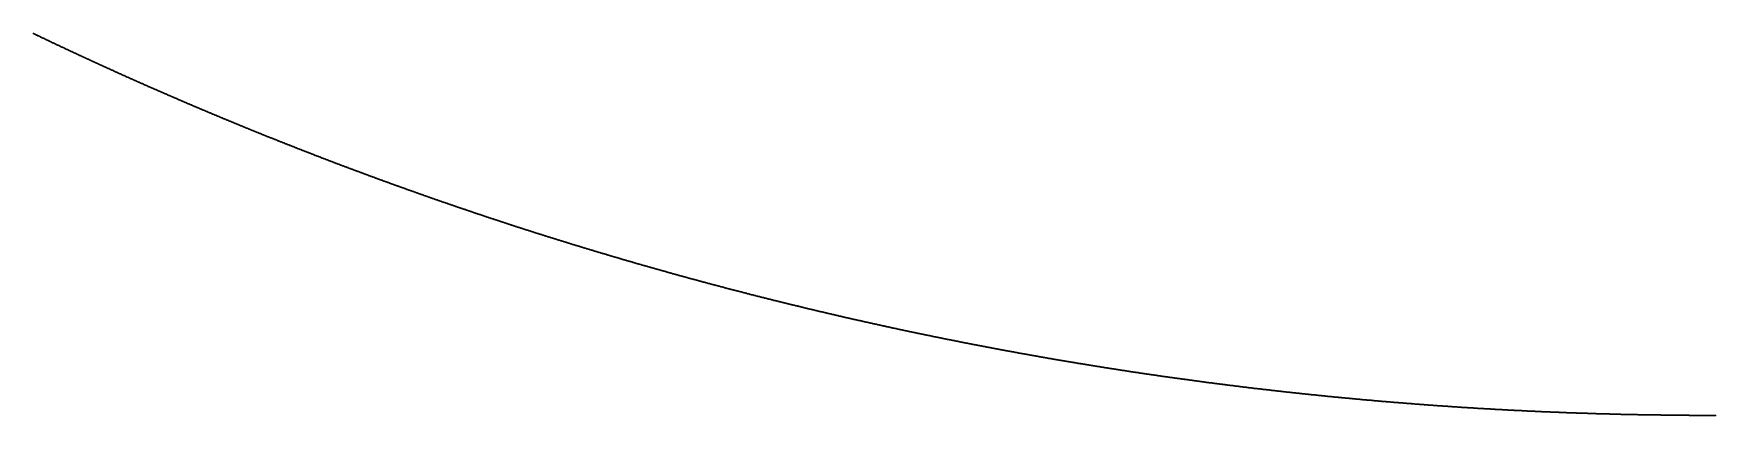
# Model space of a CAD drawing. Header units: metres. Extents: x -42.2 to 42, y -42.2 to 42.1.
# Drawn here: x -18.3 to -0.08, y -42.16 to -38.02 of the extents above; entities that cross this region are included whole.
import ezdxf

# ---------------------------------------------------------------- set-up
doc = ezdxf.new("R2010")
doc.units = ezdxf.units.M

msp = doc.modelspace()

# ---------------------------------------------------------------- linework, layer by layer
for p in [(-18.305, -38.016), (-18.298, -38.02), (-18.292, -38.023), (-18.285, -38.026), (-18.278, -38.029), (-18.272, -38.032), (-18.265, -38.035), (-18.258, -38.039), (-18.252, -38.042), (-18.245, -38.045), (-18.238, -38.048), (-18.232, -38.051), (-18.225, -38.055), (-18.218, -38.058), (-18.212, -38.061), (-18.205, -38.064), (-18.199, -38.067), (-18.192, -38.07), (-18.185, -38.074), (-18.179, -38.077), (-18.172, -38.08), (-18.165, -38.083), (-18.159, -38.086), (-18.152, -38.089), (-18.145, -38.093), (-18.139, -38.096), (-18.132, -38.099), (-18.125, -38.102), (-18.119, -38.105), (-18.112, -38.108), (-18.106, -38.111), (-18.099, -38.115), (-18.092, -38.118), (-18.086, -38.121), (-18.079, -38.124), (-18.072, -38.127), (-18.066, -38.13), (-18.059, -38.133), (-18.052, -38.137), (-18.046, -38.14), (-18.039, -38.143), (-18.032, -38.146), (-18.026, -38.149), (-18.019, -38.152), (-18.012, -38.155), (-18.006, -38.159), (-17.999, -38.162), (-17.992, -38.165), (-17.986, -38.168), (-17.979, -38.171), (-17.972, -38.174), (-17.966, -38.177), (-17.959, -38.18), (-17.952, -38.184), (-17.946, -38.187), (-17.939, -38.19), (-17.932, -38.193), (-17.926, -38.196), (-17.919, -38.199), (-17.912, -38.202), (-17.906, -38.205), (-17.899, -38.209), (-17.892, -38.212), (-17.886, -38.215), (-17.879, -38.218), (-17.872, -38.221), (-17.866, -38.224), (-17.859, -38.227), (-17.852, -38.23), (-17.846, -38.233), (-17.839, -38.236), (-17.832, -38.24), (-17.826, -38.243), (-17.819, -38.246), (-17.812, -38.249), (-17.806, -38.252), (-17.799, -38.255), (-17.792, -38.258), (-17.786, -38.261), (-17.779, -38.264), (-17.772, -38.267), (-17.766, -38.271), (-17.759, -38.274), (-17.752, -38.277), (-17.746, -38.28), (-17.739, -38.283), (-17.732, -38.286), (-17.726, -38.289), (-17.719, -38.292), (-17.712, -38.295), (-17.706, -38.298), (-17.699, -38.301), (-17.692, -38.304), (-17.685, -38.308), (-17.679, -38.311), (-17.672, -38.314), (-17.665, -38.317), (-17.659, -38.32), (-17.652, -38.323), (-17.645, -38.326), (-17.639, -38.329), (-17.632, -38.332), (-17.625, -38.335), (-17.619, -38.338), (-17.612, -38.341), (-17.605, -38.344), (-17.599, -38.347), (-17.592, -38.35), (-17.585, -38.354), (-17.578, -38.357), (-17.572, -38.36), (-17.565, -38.363), (-17.558, -38.366), (-17.552, -38.369), (-17.545, -38.372), (-17.538, -38.375), (-17.532, -38.378), (-17.525, -38.381), (-17.518, -38.384), (-17.511, -38.387), (-17.505, -38.39), (-17.498, -38.393), (-17.491, -38.396), (-17.485, -38.399), (-17.478, -38.402), (-17.471, -38.405), (-17.465, -38.408), (-17.458, -38.411), (-17.451, -38.414), (-17.444, -38.418), (-17.438, -38.421), (-17.431, -38.424), (-17.424, -38.427), (-17.418, -38.43), (-17.411, -38.433), (-17.404, -38.436), (-17.398, -38.439), (-17.391, -38.442), (-17.384, -38.445), (-17.377, -38.448), (-17.371, -38.451), (-17.364, -38.454), (-17.357, -38.457), (-17.351, -38.46), (-17.344, -38.463), (-17.337, -38.466), (-17.33, -38.469), (-17.324, -38.472), (-17.317, -38.475), (-17.31, -38.478), (-17.304, -38.481), (-17.297, -38.484), (-17.29, -38.487), (-17.283, -38.49), (-17.277, -38.493), (-17.27, -38.496), (-17.263, -38.499), (-17.257, -38.502), (-17.25, -38.505), (-17.243, -38.508), (-17.236, -38.511), (-17.23, -38.514), (-17.223, -38.517), (-17.216, -38.52), (-17.21, -38.523), (-17.203, -38.526), (-17.196, -38.529), (-17.189, -38.532), (-17.183, -38.535), (-17.176, -38.538), (-17.169, -38.541), (-17.162, -38.544), (-17.156, -38.547), (-17.149, -38.55), (-17.142, -38.553), (-17.136, -38.556), (-17.129, -38.559), (-17.122, -38.562), (-17.115, -38.565), (-17.109, -38.568), (-17.102, -38.571), (-17.095, -38.574), (-17.088, -38.577), (-17.082, -38.58), (-17.075, -38.583), (-17.068, -38.586), (-17.062, -38.589), (-17.055, -38.592), (-17.048, -38.594), (-17.041, -38.597), (-17.035, -38.6), (-17.028, -38.603), (-17.021, -38.606), (-17.014, -38.609), (-17.008, -38.612), (-17.001, -38.615), (-16.994, -38.618), (-16.987, -38.621), (-16.981, -38.624), (-16.974, -38.627), (-16.967, -38.63), (-16.96, -38.633), (-16.954, -38.636), (-16.947, -38.639), (-16.94, -38.642), (-16.933, -38.645), (-16.927, -38.648), (-16.92, -38.651), (-16.913, -38.654), (-16.907, -38.656), (-16.9, -38.659), (-16.893, -38.662), (-16.886, -38.665), (-16.88, -38.668), (-16.873, -38.671), (-16.866, -38.674), (-16.859, -38.677), (-16.853, -38.68), (-16.846, -38.683), (-16.839, -38.686), (-16.832, -38.689), (-16.826, -38.692), (-16.819, -38.695), (-16.812, -38.698), (-16.805, -38.7), (-16.799, -38.703), (-16.792, -38.706), (-16.785, -38.709), (-16.778, -38.712), (-16.771, -38.715), (-16.765, -38.718), (-16.758, -38.721), (-16.751, -38.724), (-16.744, -38.727), (-16.738, -38.73), (-16.731, -38.733), (-16.724, -38.735), (-16.717, -38.738), (-16.711, -38.741), (-16.704, -38.744), (-16.697, -38.747), (-16.69, -38.75), (-16.684, -38.753), (-16.677, -38.756), (-16.67, -38.759), (-16.663, -38.762), (-16.657, -38.764), (-16.65, -38.767), (-16.643, -38.77), (-16.636, -38.773), (-16.63, -38.776), (-16.623, -38.779), (-16.616, -38.782), (-16.609, -38.785), (-16.602, -38.788), (-16.596, -38.79), (-16.589, -38.793), (-16.582, -38.796), (-16.575, -38.799), (-16.569, -38.802), (-16.562, -38.805), (-16.555, -38.808), (-16.548, -38.811), (-16.542, -38.813), (-16.535, -38.816), (-16.528, -38.819), (-16.521, -38.822), (-16.514, -38.825), (-16.508, -38.828), (-16.501, -38.831), (-16.494, -38.834), (-16.487, -38.836), (-16.481, -38.839), (-16.474, -38.842), (-16.467, -38.845), (-16.46, -38.848), (-16.453, -38.851), (-16.447, -38.854), (-16.44, -38.856), (-16.433, -38.859), (-16.426, -38.862), (-16.42, -38.865), (-16.413, -38.868), (-16.406, -38.871), (-16.399, -38.874), (-16.392, -38.876), (-16.386, -38.879), (-16.379, -38.882), (-16.372, -38.885), (-16.365, -38.888), (-16.358, -38.891), (-16.352, -38.894), (-16.345, -38.896), (-16.338, -38.899), (-16.331, -38.902), (-16.325, -38.905), (-16.318, -38.908), (-16.311, -38.911), (-16.304, -38.913), (-16.297, -38.916), (-16.291, -38.919), (-16.284, -38.922), (-16.277, -38.925), (-16.27, -38.928), (-16.263, -38.93), (-16.257, -38.933), (-16.25, -38.936), (-16.243, -38.939), (-16.236, -38.942), (-16.229, -38.945), (-16.223, -38.947), (-16.216, -38.95), (-16.209, -38.953), (-16.202, -38.956), (-16.195, -38.959), (-16.189, -38.961), (-16.182, -38.964), (-16.175, -38.967), (-16.168, -38.97), (-16.161, -38.973), (-16.155, -38.975), (-16.148, -38.978), (-16.141, -38.981), (-16.134, -38.984), (-16.127, -38.987), (-16.121, -38.99), (-16.114, -38.992), (-16.107, -38.995), (-16.1, -38.998), (-16.093, -39.001), (-16.087, -39.003), (-16.08, -39.006), (-16.073, -39.009), (-16.066, -39.012), (-16.059, -39.015), (-16.053, -39.017), (-16.046, -39.02), (-16.039, -39.023), (-16.032, -39.026), (-16.025, -39.029), (-16.019, -39.031), (-16.012, -39.034), (-16.005, -39.037), (-15.998, -39.04), (-15.991, -39.043), (-15.984, -39.045), (-15.978, -39.048), (-15.971, -39.051), (-15.964, -39.054), (-15.957, -39.056), (-15.95, -39.059), (-15.944, -39.062), (-15.937, -39.065), (-15.93, -39.067), (-15.923, -39.07), (-15.916, -39.073), (-15.909, -39.076), (-15.903, -39.079), (-15.896, -39.081), (-15.889, -39.084), (-15.882, -39.087), (-15.875, -39.09), (-15.869, -39.092), (-15.862, -39.095), (-15.855, -39.098), (-15.848, -39.101), (-15.841, -39.103), (-15.834, -39.106), (-15.828, -39.109), (-15.821, -39.112), (-15.814, -39.114), (-15.807, -39.117), (-15.8, -39.12), (-15.794, -39.123), (-15.787, -39.125), (-15.78, -39.128), (-15.773, -39.131), (-15.766, -39.134), (-15.759, -39.136), (-15.753, -39.139), (-15.746, -39.142), (-15.739, -39.145), (-15.732, -39.147), (-15.725, -39.15), (-15.718, -39.153), (-15.712, -39.155), (-15.705, -39.158), (-15.698, -39.161), (-15.691, -39.164), (-15.684, -39.166), (-15.677, -39.169), (-15.671, -39.172), (-15.664, -39.175), (-15.657, -39.177), (-15.65, -39.18), (-15.643, -39.183), (-15.636, -39.185), (-15.63, -39.188), (-15.623, -39.191), (-15.616, -39.194), (-15.609, -39.196), (-15.602, -39.199), (-15.595, -39.202), (-15.588, -39.204), (-15.582, -39.207), (-15.575, -39.21), (-15.568, -39.213), (-15.561, -39.215), (-15.554, -39.218), (-15.547, -39.221), (-15.541, -39.223), (-15.534, -39.226), (-15.527, -39.229), (-15.52, -39.231), (-15.513, -39.234), (-15.506, -39.237), (-15.5, -39.24), (-15.493, -39.242), (-15.486, -39.245), (-15.479, -39.248), (-15.472, -39.25), (-15.465, -39.253), (-15.458, -39.256), (-15.452, -39.258), (-15.445, -39.261), (-15.438, -39.264), (-15.431, -39.266), (-15.424, -39.269), (-15.417, -39.272), (-15.41, -39.274), (-15.404, -39.277), (-15.397, -39.28), (-15.39, -39.282), (-15.383, -39.285), (-15.376, -39.288), (-15.369, -39.29), (-15.362, -39.293), (-15.356, -39.296), (-15.349, -39.298), (-15.342, -39.301), (-15.335, -39.304), (-15.328, -39.306), (-15.321, -39.309), (-15.314, -39.312), (-15.308, -39.314), (-15.301, -39.317), (-15.294, -39.32), (-15.287, -39.322), (-15.28, -39.325), (-15.273, -39.328), (-15.266, -39.33), (-15.26, -39.333), (-15.253, -39.336), (-15.246, -39.338), (-15.239, -39.341), (-15.232, -39.344), (-15.225, -39.346), (-15.218, -39.349), (-15.212, -39.352), (-15.205, -39.354), (-15.198, -39.357), (-15.191, -39.36), (-15.184, -39.362), (-15.177, -39.365), (-15.17, -39.367), (-15.163, -39.37), (-15.157, -39.373), (-15.15, -39.375), (-15.143, -39.378), (-15.136, -39.381), (-15.129, -39.383), (-15.122, -39.386), (-15.115, -39.388), (-15.108, -39.391), (-15.102, -39.394), (-15.095, -39.396), (-15.088, -39.399), (-15.081, -39.402), (-15.074, -39.404), (-15.067, -39.407), (-15.06, -39.409), (-15.053, -39.412), (-15.047, -39.415), (-15.04, -39.417), (-15.033, -39.42), (-15.026, -39.423), (-15.019, -39.425), (-15.012, -39.428), (-15.005, -39.43), (-14.998, -39.433), (-14.992, -39.436), (-14.985, -39.438), (-14.978, -39.441), (-14.971, -39.443), (-14.964, -39.446), (-14.957, -39.449), (-14.95, -39.451), (-14.943, -39.454), (-14.936, -39.456), (-14.93, -39.459), (-14.923, -39.462), (-14.916, -39.464), (-14.909, -39.467), (-14.902, -39.469), (-14.895, -39.472), (-14.888, -39.474), (-14.881, -39.477), (-14.874, -39.48), (-14.868, -39.482), (-14.861, -39.485), (-14.854, -39.487), (-14.847, -39.49), (-14.84, -39.493), (-14.833, -39.495), (-14.826, -39.498), (-14.819, -39.5), (-14.812, -39.503), (-14.806, -39.505), (-14.799, -39.508), (-14.792, -39.511), (-14.785, -39.513), (-14.778, -39.516), (-14.771, -39.518), (-14.764, -39.521), (-14.757, -39.523), (-14.75, -39.526), (-14.744, -39.529), (-14.737, -39.531), (-14.73, -39.534), (-14.723, -39.536), (-14.716, -39.539), (-14.709, -39.541), (-14.702, -39.544), (-14.695, -39.546), (-14.688, -39.549), (-14.681, -39.552), (-14.675, -39.554), (-14.668, -39.557), (-14.661, -39.559), (-14.654, -39.562), (-14.647, -39.564), (-14.64, -39.567), (-14.633, -39.569), (-14.626, -39.572), (-14.619, -39.574), (-14.612, -39.577), (-14.605, -39.579), (-14.599, -39.582), (-14.592, -39.585), (-14.585, -39.587), (-14.578, -39.59), (-14.571, -39.592), (-14.564, -39.595), (-14.557, -39.597), (-14.55, -39.6), (-14.543, -39.602), (-14.536, -39.605), (-14.529, -39.607), (-14.523, -39.61), (-14.516, -39.612), (-14.509, -39.615), (-14.502, -39.617), (-14.495, -39.62), (-14.488, -39.622), (-14.481, -39.625), (-14.474, -39.627), (-14.467, -39.63), (-14.46, -39.632), (-14.453, -39.635), (-14.447, -39.637), (-14.44, -39.64), (-14.433, -39.643), (-14.426, -39.645), (-14.419, -39.648), (-14.412, -39.65), (-14.405, -39.653), (-14.398, -39.655), (-14.391, -39.658), (-14.384, -39.66), (-14.377, -39.663), (-14.37, -39.665), (-14.363, -39.668), (-14.357, -39.67), (-14.35, -39.672), (-14.343, -39.675), (-14.336, -39.677), (-14.329, -39.68), (-14.322, -39.682), (-14.315, -39.685), (-14.308, -39.687), (-14.301, -39.69), (-14.294, -39.692), (-14.287, -39.695), (-14.28, -39.697), (-14.273, -39.7), (-14.267, -39.702), (-14.26, -39.705), (-14.253, -39.707), (-14.246, -39.71), (-14.239, -39.712), (-14.232, -39.715), (-14.225, -39.717), (-14.218, -39.72), (-14.211, -39.722), (-14.204, -39.725), (-14.197, -39.727), (-14.19, -39.729), (-14.183, -39.732), (-14.176, -39.734), (-14.17, -39.737), (-14.163, -39.739), (-14.156, -39.742), (-14.149, -39.744), (-14.142, -39.747), (-14.135, -39.749), (-14.128, -39.752), (-14.121, -39.754), (-14.114, -39.757), (-14.107, -39.759), (-14.1, -39.761), (-14.093, -39.764), (-14.086, -39.766), (-14.079, -39.769), (-14.072, -39.771), (-14.065, -39.774), (-14.059, -39.776), (-14.052, -39.779), (-14.045, -39.781), (-14.038, -39.783), (-14.031, -39.786), (-14.024, -39.788), (-14.017, -39.791), (-14.01, -39.793), (-14.003, -39.796), (-13.996, -39.798), (-13.989, -39.8), (-13.982, -39.803), (-13.975, -39.805), (-13.968, -39.808), (-13.961, -39.81), (-13.954, -39.813), (-13.947, -39.815), (-13.94, -39.817), (-13.934, -39.82), (-13.927, -39.822), (-13.92, -39.825), (-13.913, -39.827), (-13.906, -39.829), (-13.899, -39.832), (-13.892, -39.834), (-13.885, -39.837), (-13.878, -39.839), (-13.871, -39.842), (-13.864, -39.844), (-13.857, -39.846), (-13.85, -39.849), (-13.843, -39.851), (-13.836, -39.854), (-13.829, -39.856), (-13.822, -39.858), (-13.815, -39.861), (-13.808, -39.863), (-13.801, -39.866), (-13.794, -39.868), (-13.787, -39.87), (-13.781, -39.873), (-13.774, -39.875), (-13.767, -39.878), (-13.76, -39.88), (-13.753, -39.882), (-13.746, -39.885), (-13.739, -39.887), (-13.732, -39.889), (-13.725, -39.892), (-13.718, -39.894), (-13.711, -39.897), (-13.704, -39.899), (-13.697, -39.901), (-13.69, -39.904), (-13.683, -39.906), (-13.676, -39.908), (-13.669, -39.911), (-13.662, -39.913), (-13.655, -39.916), (-13.648, -39.918), (-13.641, -39.92), (-13.634, -39.923), (-13.627, -39.925), (-13.62, -39.927), (-13.613, -39.93), (-13.606, -39.932), (-13.599, -39.935), (-13.593, -39.937), (-13.586, -39.939), (-13.579, -39.942), (-13.572, -39.944), (-13.565, -39.946), (-13.558, -39.949), (-13.551, -39.951), (-13.544, -39.953), (-13.537, -39.956), (-13.53, -39.958), (-13.523, -39.96), (-13.516, -39.963), (-13.509, -39.965), (-13.502, -39.967), (-13.495, -39.97), (-13.488, -39.972), (-13.481, -39.974), (-13.474, -39.977), (-13.467, -39.979), (-13.46, -39.981), (-13.453, -39.984), (-13.446, -39.986), (-13.439, -39.988), (-13.432, -39.991), (-13.425, -39.993), (-13.418, -39.995), (-13.411, -39.998), (-13.404, -40), (-13.397, -40.002), (-13.39, -40.005), (-13.383, -40.007), (-13.376, -40.009), (-13.369, -40.012), (-13.362, -40.014), (-13.355, -40.016), (-13.348, -40.019), (-13.341, -40.021), (-13.334, -40.023), (-13.327, -40.026), (-13.32, -40.028), (-13.313, -40.03), (-13.306, -40.033), (-13.299, -40.035), (-13.292, -40.037), (-13.286, -40.039), (-13.279, -40.042), (-13.272, -40.044), (-13.265, -40.046), (-13.258, -40.049), (-13.251, -40.051), (-13.244, -40.053), (-13.237, -40.056), (-13.23, -40.058), (-13.223, -40.06), (-13.216, -40.062), (-13.209, -40.065), (-13.202, -40.067), (-13.195, -40.069), (-13.188, -40.072), (-13.181, -40.074), (-13.174, -40.076), (-13.167, -40.078), (-13.16, -40.081), (-13.153, -40.083), (-13.146, -40.085), (-13.139, -40.088), (-13.132, -40.09), (-13.125, -40.092), (-13.118, -40.094), (-13.111, -40.097), (-13.104, -40.099), (-13.097, -40.101), (-13.09, -40.104), (-13.083, -40.106), (-13.076, -40.108), (-13.069, -40.11), (-13.062, -40.113), (-13.055, -40.115), (-13.048, -40.117), (-13.041, -40.119), (-13.034, -40.122), (-13.027, -40.124), (-13.02, -40.126), (-13.013, -40.128), (-13.006, -40.131), (-12.999, -40.133), (-12.992, -40.135), (-12.985, -40.137), (-12.978, -40.14), (-12.971, -40.142), (-12.964, -40.144), (-12.957, -40.146), (-12.95, -40.149), (-12.943, -40.151), (-12.936, -40.153), (-12.929, -40.155), (-12.922, -40.158), (-12.915, -40.16), (-12.908, -40.162), (-12.901, -40.164), (-12.894, -40.167), (-12.887, -40.169), (-12.88, -40.171), (-12.873, -40.173), (-12.866, -40.176), (-12.859, -40.178), (-12.852, -40.18), (-12.845, -40.182), (-12.838, -40.185), (-12.831, -40.187), (-12.824, -40.189), (-12.817, -40.191), (-12.809, -40.193), (-12.802, -40.196), (-12.795, -40.198), (-12.788, -40.2), (-12.781, -40.202), (-12.774, -40.204), (-12.767, -40.207), (-12.76, -40.209), (-12.753, -40.211), (-12.746, -40.213), (-12.739, -40.216), (-12.732, -40.218), (-12.725, -40.22), (-12.718, -40.222), (-12.711, -40.224), (-12.704, -40.227), (-12.697, -40.229), (-12.69, -40.231), (-12.683, -40.233), (-12.676, -40.235), (-12.669, -40.238), (-12.662, -40.24), (-12.655, -40.242), (-12.648, -40.244), (-12.641, -40.246), (-12.634, -40.249), (-12.627, -40.251), (-12.62, -40.253), (-12.613, -40.255), (-12.606, -40.257), (-12.599, -40.26), (-12.592, -40.262), (-12.585, -40.264), (-12.578, -40.266), (-12.571, -40.268), (-12.564, -40.27), (-12.557, -40.273), (-12.55, -40.275), (-12.543, -40.277), (-12.536, -40.279), (-12.529, -40.281), (-12.522, -40.283), (-12.515, -40.286), (-12.508, -40.288), (-12.501, -40.29), (-12.493, -40.292), (-12.486, -40.294), (-12.479, -40.296), (-12.472, -40.299), (-12.465, -40.301), (-12.458, -40.303), (-12.451, -40.305), (-12.444, -40.307), (-12.437, -40.309), (-12.43, -40.312), (-12.423, -40.314), (-12.416, -40.316), (-12.409, -40.318), (-12.402, -40.32), (-12.395, -40.322), (-12.388, -40.324), (-12.381, -40.327), (-12.374, -40.329), (-12.367, -40.331), (-12.36, -40.333), (-12.353, -40.335), (-12.346, -40.337), (-12.339, -40.34), (-12.332, -40.342), (-12.325, -40.344), (-12.318, -40.346), (-12.311, -40.348), (-12.304, -40.35), (-12.296, -40.352), (-12.289, -40.354), (-12.282, -40.357), (-12.275, -40.359), (-12.268, -40.361), (-12.261, -40.363), (-12.254, -40.365), (-12.247, -40.367), (-12.24, -40.369), (-12.233, -40.371), (-12.226, -40.374), (-12.219, -40.376), (-12.212, -40.378), (-12.205, -40.38), (-12.198, -40.382), (-12.191, -40.384), (-12.184, -40.386), (-12.177, -40.388), (-12.17, -40.39), (-12.163, -40.393), (-12.156, -40.395), (-12.149, -40.397), (-12.141, -40.399), (-12.134, -40.401), (-12.127, -40.403), (-12.12, -40.405), (-12.113, -40.407), (-12.106, -40.409), (-12.099, -40.412), (-12.092, -40.414), (-12.085, -40.416), (-12.078, -40.418), (-12.071, -40.42), (-12.064, -40.422), (-12.057, -40.424), (-12.05, -40.426), (-12.043, -40.428), (-12.036, -40.43), (-12.029, -40.432), (-12.022, -40.435), (-12.015, -40.437), (-12.007, -40.439), (-12, -40.441), (-11.993, -40.443), (-11.986, -40.445), (-11.979, -40.447), (-11.972, -40.449), (-11.965, -40.451), (-11.958, -40.453), (-11.951, -40.455), (-11.944, -40.457), (-11.937, -40.459), (-11.93, -40.462), (-11.923, -40.464), (-11.916, -40.466), (-11.909, -40.468), (-11.902, -40.47), (-11.895, -40.472), (-11.887, -40.474), (-11.88, -40.476), (-11.873, -40.478), (-11.866, -40.48), (-11.859, -40.482), (-11.852, -40.484), (-11.845, -40.486), (-11.838, -40.488), (-11.831, -40.49), (-11.824, -40.492), (-11.817, -40.494), (-11.81, -40.496), (-11.803, -40.499), (-11.796, -40.501), (-11.789, -40.503), (-11.782, -40.505), (-11.774, -40.507), (-11.767, -40.509), (-11.76, -40.511), (-11.753, -40.513), (-11.746, -40.515), (-11.739, -40.517), (-11.732, -40.519), (-11.725, -40.521), (-11.718, -40.523), (-11.711, -40.525), (-11.704, -40.527), (-11.697, -40.529), (-11.69, -40.531), (-11.683, -40.533), (-11.675, -40.535), (-11.668, -40.537), (-11.661, -40.539), (-11.654, -40.541), (-11.647, -40.543), (-11.64, -40.545), (-11.633, -40.547), (-11.626, -40.549), (-11.619, -40.551), (-11.612, -40.553), (-11.605, -40.555), (-11.598, -40.557), (-11.591, -40.559), (-11.583, -40.561), (-11.576, -40.563), (-11.569, -40.565), (-11.562, -40.567), (-11.555, -40.569), (-11.548, -40.571), (-11.541, -40.573), (-11.534, -40.575), (-11.527, -40.577), (-11.52, -40.579), (-11.513, -40.581), (-11.506, -40.583), (-11.499, -40.585), (-11.491, -40.587), (-11.484, -40.589), (-11.477, -40.591), (-11.47, -40.593), (-11.463, -40.595), (-11.456, -40.597), (-11.449, -40.599), (-11.442, -40.601), (-11.435, -40.603), (-11.428, -40.605), (-11.421, -40.607), (-11.414, -40.609), (-11.406, -40.611), (-11.399, -40.613), (-11.392, -40.615), (-11.385, -40.617), (-11.378, -40.619), (-11.371, -40.621), (-11.364, -40.623), (-11.357, -40.625), (-11.35, -40.627), (-11.343, -40.629), (-11.336, -40.631), (-11.328, -40.633), (-11.321, -40.635), (-11.314, -40.637), (-11.307, -40.639), (-11.3, -40.641), (-11.293, -40.643), (-11.286, -40.645), (-11.279, -40.646), (-11.272, -40.648), (-11.265, -40.65), (-11.258, -40.652), (-11.25, -40.654), (-11.243, -40.656), (-11.236, -40.658), (-11.229, -40.66), (-11.222, -40.662), (-11.215, -40.664), (-11.208, -40.666), (-11.201, -40.668), (-11.194, -40.67), (-11.187, -40.672), (-11.179, -40.674), (-11.172, -40.676), (-11.165, -40.678), (-11.158, -40.68), (-11.151, -40.681), (-11.144, -40.683), (-11.137, -40.685), (-11.13, -40.687), (-11.123, -40.689), (-11.116, -40.691), (-11.109, -40.693), (-11.101, -40.695), (-11.094, -40.697), (-11.087, -40.699), (-11.08, -40.701), (-11.073, -40.703), (-11.066, -40.705), (-11.059, -40.706), (-11.052, -40.708), (-11.045, -40.71), (-11.037, -40.712), (-11.03, -40.714), (-11.023, -40.716), (-11.016, -40.718), (-11.009, -40.72), (-11.002, -40.722), (-10.995, -40.724), (-10.988, -40.726), (-10.981, -40.727), (-10.974, -40.729), (-10.966, -40.731), (-10.959, -40.733), (-10.952, -40.735), (-10.945, -40.737), (-10.938, -40.739), (-10.931, -40.741), (-10.924, -40.743), (-10.917, -40.745), (-10.91, -40.746), (-10.902, -40.748), (-10.895, -40.75), (-10.888, -40.752), (-10.881, -40.754), (-10.874, -40.756), (-10.867, -40.758), (-10.86, -40.76), (-10.853, -40.761), (-10.846, -40.763), (-10.838, -40.765), (-10.831, -40.767), (-10.824, -40.769), (-10.817, -40.771), (-10.81, -40.773), (-10.803, -40.775), (-10.796, -40.776), (-10.789, -40.778), (-10.782, -40.78), (-10.774, -40.782), (-10.767, -40.784), (-10.76, -40.786), (-10.753, -40.788), (-10.746, -40.79), (-10.739, -40.791), (-10.732, -40.793), (-10.725, -40.795), (-10.717, -40.797), (-10.71, -40.799), (-10.703, -40.801), (-10.696, -40.803), (-10.689, -40.804), (-10.682, -40.806), (-10.675, -40.808), (-10.668, -40.81), (-10.661, -40.812), (-10.653, -40.814), (-10.646, -40.815), (-10.639, -40.817), (-10.632, -40.819), (-10.625, -40.821), (-10.618, -40.823), (-10.611, -40.825), (-10.604, -40.826), (-10.596, -40.828), (-10.589, -40.83), (-10.582, -40.832), (-10.575, -40.834), (-10.568, -40.836), (-10.561, -40.837), (-10.554, -40.839), (-10.547, -40.841), (-10.539, -40.843), (-10.532, -40.845), (-10.525, -40.847), (-10.518, -40.848), (-10.511, -40.85), (-10.504, -40.852), (-10.497, -40.854), (-10.49, -40.856), (-10.482, -40.857), (-10.475, -40.859), (-10.468, -40.861), (-10.461, -40.863), (-10.454, -40.865), (-10.447, -40.867), (-10.44, -40.868), (-10.432, -40.87), (-10.425, -40.872), (-10.418, -40.874), (-10.411, -40.876), (-10.404, -40.877), (-10.397, -40.879), (-10.39, -40.881), (-10.383, -40.883), (-10.375, -40.885), (-10.368, -40.886), (-10.361, -40.888), (-10.354, -40.89), (-10.347, -40.892), (-10.34, -40.894), (-10.333, -40.895), (-10.325, -40.897), (-10.318, -40.899), (-10.311, -40.901), (-10.304, -40.902), (-10.297, -40.904), (-10.29, -40.906), (-10.283, -40.908), (-10.276, -40.91), (-10.268, -40.911), (-10.261, -40.913), (-10.254, -40.915), (-10.247, -40.917), (-10.24, -40.918), (-10.233, -40.92), (-10.226, -40.922), (-10.218, -40.924), (-10.211, -40.926), (-10.204, -40.927), (-10.197, -40.929), (-10.19, -40.931), (-10.183, -40.933), (-10.176, -40.934), (-10.168, -40.936), (-10.161, -40.938), (-10.154, -40.94), (-10.147, -40.941), (-10.14, -40.943), (-10.133, -40.945), (-10.126, -40.947), (-10.118, -40.948), (-10.111, -40.95), (-10.104, -40.952), (-10.097, -40.954), (-10.09, -40.955), (-10.083, -40.957), (-10.076, -40.959), (-10.068, -40.961), (-10.061, -40.962), (-10.054, -40.964), (-10.047, -40.966), (-10.04, -40.968), (-10.033, -40.969), (-10.026, -40.971), (-10.018, -40.973), (-10.011, -40.974), (-10.004, -40.976), (-9.997, -40.978), (-9.99, -40.98), (-9.983, -40.981), (-9.975, -40.983), (-9.968, -40.985), (-9.961, -40.987), (-9.954, -40.988), (-9.947, -40.99), (-9.94, -40.992), (-9.933, -40.993), (-9.925, -40.995), (-9.918, -40.997), (-9.911, -40.999), (-9.904, -41), (-9.897, -41.002), (-9.89, -41.004), (-9.882, -41.005), (-9.875, -41.007), (-9.868, -41.009), (-9.861, -41.011), (-9.854, -41.012), (-9.847, -41.014), (-9.84, -41.016), (-9.832, -41.017), (-9.825, -41.019), (-9.818, -41.021), (-9.811, -41.022), (-9.804, -41.024), (-9.797, -41.026), (-9.789, -41.028), (-9.782, -41.029), (-9.775, -41.031), (-9.768, -41.033), (-9.761, -41.034), (-9.754, -41.036), (-9.746, -41.038), (-9.739, -41.039), (-9.732, -41.041), (-9.725, -41.043), (-9.718, -41.044), (-9.711, -41.046), (-9.704, -41.048), (-9.696, -41.049), (-9.689, -41.051), (-9.682, -41.053), (-9.675, -41.054), (-9.668, -41.056), (-9.661, -41.058), (-9.653, -41.06), (-9.646, -41.061), (-9.639, -41.063), (-9.632, -41.065), (-9.625, -41.066), (-9.618, -41.068), (-9.61, -41.069), (-9.603, -41.071), (-9.596, -41.073), (-9.589, -41.074), (-9.582, -41.076), (-9.575, -41.078), (-9.567, -41.079), (-9.56, -41.081), (-9.553, -41.083), (-9.546, -41.084), (-9.539, -41.086), (-9.532, -41.088), (-9.524, -41.089), (-9.517, -41.091), (-9.51, -41.093), (-9.503, -41.094), (-9.496, -41.096), (-9.489, -41.098), (-9.481, -41.099), (-9.474, -41.101), (-9.467, -41.102), (-9.46, -41.104), (-9.453, -41.106), (-9.445, -41.107), (-9.438, -41.109), (-9.431, -41.111), (-9.424, -41.112), (-9.417, -41.114), (-9.41, -41.116), (-9.402, -41.117), (-9.395, -41.119), (-9.388, -41.12), (-9.381, -41.122), (-9.374, -41.124), (-9.367, -41.125), (-9.359, -41.127), (-9.352, -41.128), (-9.345, -41.13), (-9.338, -41.132), (-9.331, -41.133), (-9.324, -41.135), (-9.316, -41.137), (-9.309, -41.138), (-9.302, -41.14), (-9.295, -41.141), (-9.288, -41.143), (-9.28, -41.145), (-9.273, -41.146), (-9.266, -41.148), (-9.259, -41.149), (-9.252, -41.151), (-9.245, -41.153), (-9.237, -41.154), (-9.23, -41.156), (-9.223, -41.157), (-9.216, -41.159), (-9.209, -41.161), (-9.201, -41.162), (-9.194, -41.164), (-9.187, -41.165), (-9.18, -41.167), (-9.173, -41.168), (-9.166, -41.17), (-9.158, -41.172), (-9.151, -41.173), (-9.144, -41.175), (-9.137, -41.176), (-9.13, -41.178), (-9.122, -41.18), (-9.115, -41.181), (-9.108, -41.183), (-9.101, -41.184), (-9.094, -41.186), (-9.087, -41.187), (-9.079, -41.189), (-9.072, -41.191), (-9.065, -41.192), (-9.058, -41.194), (-9.051, -41.195), (-9.043, -41.197), (-9.036, -41.198), (-9.029, -41.2), (-9.022, -41.201), (-9.015, -41.203), (-9.007, -41.205), (-9, -41.206), (-8.993, -41.208), (-8.986, -41.209), (-8.979, -41.211), (-8.971, -41.212), (-8.964, -41.214), (-8.957, -41.215), (-8.95, -41.217), (-8.943, -41.219), (-8.936, -41.22), (-8.928, -41.222), (-8.921, -41.223), (-8.914, -41.225), (-8.907, -41.226), (-8.9, -41.228), (-8.892, -41.229), (-8.885, -41.231), (-8.878, -41.232), (-8.871, -41.234), (-8.864, -41.235), (-8.856, -41.237), (-8.849, -41.239), (-8.842, -41.24), (-8.835, -41.242), (-8.828, -41.243), (-8.82, -41.245), (-8.813, -41.246), (-8.806, -41.248), (-8.799, -41.249), (-8.792, -41.251), (-8.784, -41.252), (-8.777, -41.254), (-8.77, -41.255), (-8.763, -41.257), (-8.756, -41.258), (-8.748, -41.26), (-8.741, -41.261), (-8.734, -41.263), (-8.727, -41.264), (-8.72, -41.266), (-8.712, -41.267), (-8.705, -41.269), (-8.698, -41.27), (-8.691, -41.272), (-8.684, -41.273), (-8.676, -41.275), (-8.669, -41.276), (-8.662, -41.278), (-8.655, -41.279), (-8.648, -41.281), (-8.64, -41.282), (-8.633, -41.284), (-8.626, -41.285), (-8.619, -41.287), (-8.612, -41.288), (-8.604, -41.29), (-8.597, -41.291), (-8.59, -41.293), (-8.583, -41.294), (-8.576, -41.296), (-8.568, -41.297), (-8.561, -41.299), (-8.554, -41.3), (-8.547, -41.302), (-8.54, -41.303), (-8.532, -41.305), (-8.525, -41.306), (-8.518, -41.307), (-8.511, -41.309), (-8.504, -41.31), (-8.496, -41.312), (-8.489, -41.313), (-8.482, -41.315), (-8.475, -41.316), (-8.468, -41.318), (-8.46, -41.319), (-8.453, -41.321), (-8.446, -41.322), (-8.439, -41.324), (-8.431, -41.325), (-8.424, -41.326), (-8.417, -41.328), (-8.41, -41.329), (-8.403, -41.331), (-8.395, -41.332), (-8.388, -41.334), (-8.381, -41.335), (-8.374, -41.337), (-8.367, -41.338), (-8.359, -41.34), (-8.352, -41.341), (-8.345, -41.342), (-8.338, -41.344), (-8.33, -41.345), (-8.323, -41.347), (-8.316, -41.348), (-8.309, -41.35), (-8.302, -41.351), (-8.294, -41.352), (-8.287, -41.354), (-8.28, -41.355), (-8.273, -41.357), (-8.266, -41.358), (-8.258, -41.36), (-8.251, -41.361), (-8.244, -41.362), (-8.237, -41.364), (-8.229, -41.365), (-8.222, -41.367), (-8.215, -41.368), (-8.208, -41.37), (-8.201, -41.371), (-8.193, -41.372), (-8.186, -41.374), (-8.179, -41.375), (-8.172, -41.377), (-8.165, -41.378), (-8.157, -41.379), (-8.15, -41.381), (-8.143, -41.382), (-8.136, -41.384), (-8.128, -41.385), (-8.121, -41.386), (-8.114, -41.388), (-8.107, -41.389), (-8.1, -41.391), (-8.092, -41.392), (-8.085, -41.393), (-8.078, -41.395), (-8.071, -41.396), (-8.063, -41.398), (-8.056, -41.399), (-8.049, -41.4), (-8.042, -41.402), (-8.035, -41.403), (-8.027, -41.405), (-8.02, -41.406), (-8.013, -41.407), (-8.006, -41.409), (-7.998, -41.41), (-7.991, -41.411), (-7.984, -41.413), (-7.977, -41.414), (-7.969, -41.416), (-7.962, -41.417), (-7.955, -41.418), (-7.948, -41.42), (-7.941, -41.421), (-7.933, -41.422), (-7.926, -41.424), (-7.919, -41.425), (-7.912, -41.426), (-7.904, -41.428), (-7.897, -41.429), (-7.89, -41.431), (-7.883, -41.432), (-7.876, -41.433), (-7.868, -41.435), (-7.861, -41.436), (-7.854, -41.437), (-7.847, -41.439), (-7.839, -41.44), (-7.832, -41.441), (-7.825, -41.443), (-7.818, -41.444), (-7.81, -41.445), (-7.803, -41.447), (-7.796, -41.448), (-7.789, -41.449), (-7.782, -41.451), (-7.774, -41.452), (-7.767, -41.454), (-7.76, -41.455), (-7.753, -41.456), (-7.745, -41.458), (-7.738, -41.459), (-7.731, -41.46), (-7.724, -41.462), (-7.716, -41.463), (-7.709, -41.464), (-7.702, -41.466), (-7.695, -41.467), (-7.688, -41.468), (-7.68, -41.469), (-7.673, -41.471), (-7.666, -41.472), (-7.659, -41.473), (-7.651, -41.475), (-7.644, -41.476), (-7.637, -41.477), (-7.63, -41.479), (-7.622, -41.48), (-7.615, -41.481), (-7.608, -41.483), (-7.601, -41.484), (-7.593, -41.485), (-7.586, -41.487), (-7.579, -41.488), (-7.572, -41.489), (-7.564, -41.49), (-7.557, -41.492), (-7.55, -41.493), (-7.543, -41.494), (-7.536, -41.496), (-7.528, -41.497), (-7.521, -41.498), (-7.514, -41.5), (-7.507, -41.501), (-7.499, -41.502), (-7.492, -41.503), (-7.485, -41.505), (-7.478, -41.506), (-7.47, -41.507), (-7.463, -41.509), (-7.456, -41.51), (-7.449, -41.511), (-7.441, -41.512), (-7.434, -41.514), (-7.427, -41.515), (-7.42, -41.516), (-7.412, -41.518), (-7.405, -41.519), (-7.398, -41.52), (-7.391, -41.521), (-7.383, -41.523), (-7.376, -41.524), (-7.369, -41.525), (-7.362, -41.526), (-7.354, -41.528), (-7.347, -41.529), (-7.34, -41.53), (-7.333, -41.532), (-7.325, -41.533), (-7.318, -41.534), (-7.311, -41.535), (-7.304, -41.537), (-7.296, -41.538), (-7.289, -41.539), (-7.282, -41.54), (-7.275, -41.542), (-7.268, -41.543), (-7.26, -41.544), (-7.253, -41.545), (-7.246, -41.547), (-7.239, -41.548), (-7.231, -41.549), (-7.224, -41.55), (-7.217, -41.552), (-7.21, -41.553), (-7.202, -41.554), (-7.195, -41.555), (-7.188, -41.557), (-7.181, -41.558), (-7.173, -41.559), (-7.166, -41.56), (-7.159, -41.561), (-7.152, -41.563), (-7.144, -41.564), (-7.137, -41.565), (-7.13, -41.566), (-7.123, -41.568), (-7.115, -41.569), (-7.108, -41.57), (-7.101, -41.571), (-7.094, -41.572), (-7.086, -41.574), (-7.079, -41.575), (-7.072, -41.576), (-7.065, -41.577), (-7.057, -41.579), (-7.05, -41.58), (-7.043, -41.581), (-7.036, -41.582), (-7.028, -41.583), (-7.021, -41.585), (-7.014, -41.586), (-7.007, -41.587), (-6.999, -41.588), (-6.992, -41.589), (-6.985, -41.591), (-6.977, -41.592), (-6.97, -41.593), (-6.963, -41.594), (-6.956, -41.595), (-6.948, -41.597), (-6.941, -41.598), (-6.934, -41.599), (-6.927, -41.6), (-6.919, -41.601), (-6.912, -41.603), (-6.905, -41.604), (-6.898, -41.605), (-6.89, -41.606), (-6.883, -41.607), (-6.876, -41.609), (-6.869, -41.61), (-6.861, -41.611), (-6.854, -41.612), (-6.847, -41.613), (-6.84, -41.614), (-6.832, -41.616), (-6.825, -41.617), (-6.818, -41.618), (-6.811, -41.619), (-6.803, -41.62), (-6.796, -41.621), (-6.789, -41.623), (-6.782, -41.624), (-6.774, -41.625), (-6.767, -41.626), (-6.76, -41.627), (-6.753, -41.628), (-6.745, -41.63), (-6.738, -41.631), (-6.731, -41.632), (-6.724, -41.633), (-6.716, -41.634), (-6.709, -41.635), (-6.702, -41.637), (-6.694, -41.638), (-6.687, -41.639), (-6.68, -41.64), (-6.673, -41.641), (-6.665, -41.642), (-6.658, -41.643), (-6.651, -41.645), (-6.644, -41.646), (-6.636, -41.647), (-6.629, -41.648), (-6.622, -41.649), (-6.615, -41.65), (-6.607, -41.651), (-6.6, -41.652), (-6.593, -41.654), (-6.586, -41.655), (-6.578, -41.656), (-6.571, -41.657), (-6.564, -41.658), (-6.556, -41.659), (-6.549, -41.66), (-6.542, -41.662), (-6.535, -41.663), (-6.527, -41.664), (-6.52, -41.665), (-6.513, -41.666), (-6.506, -41.667), (-6.498, -41.668), (-6.491, -41.669), (-6.484, -41.67), (-6.477, -41.672), (-6.469, -41.673), (-6.462, -41.674), (-6.455, -41.675), (-6.448, -41.676), (-6.44, -41.677), (-6.433, -41.678), (-6.426, -41.679), (-6.418, -41.68), (-6.411, -41.682), (-6.404, -41.683), (-6.397, -41.684), (-6.389, -41.685), (-6.382, -41.686), (-6.375, -41.687), (-6.368, -41.688), (-6.36, -41.689), (-6.353, -41.69), (-6.346, -41.691), (-6.338, -41.692), (-6.331, -41.694), (-6.324, -41.695), (-6.317, -41.696), (-6.309, -41.697), (-6.302, -41.698), (-6.295, -41.699), (-6.288, -41.7), (-6.28, -41.701), (-6.273, -41.702), (-6.266, -41.703), (-6.258, -41.704), (-6.251, -41.705), (-6.244, -41.707), (-6.237, -41.708), (-6.229, -41.709), (-6.222, -41.71), (-6.215, -41.711), (-6.208, -41.712), (-6.2, -41.713), (-6.193, -41.714), (-6.186, -41.715), (-6.178, -41.716), (-6.171, -41.717), (-6.164, -41.718), (-6.157, -41.719), (-6.149, -41.72), (-6.142, -41.721), (-6.135, -41.722), (-6.128, -41.723), (-6.12, -41.725), (-6.113, -41.726), (-6.106, -41.727), (-6.098, -41.728), (-6.091, -41.729), (-6.084, -41.73), (-6.077, -41.731), (-6.069, -41.732), (-6.062, -41.733), (-6.055, -41.734), (-6.047, -41.735), (-6.04, -41.736), (-6.033, -41.737), (-6.026, -41.738), (-6.018, -41.739), (-6.011, -41.74), (-6.004, -41.741), (-5.997, -41.742), (-5.989, -41.743), (-5.982, -41.744), (-5.975, -41.745), (-5.967, -41.746), (-5.96, -41.747), (-5.953, -41.748), (-5.946, -41.749), (-5.938, -41.75), (-5.931, -41.751), (-5.924, -41.752), (-5.916, -41.753), (-5.909, -41.754), (-5.902, -41.755), (-5.895, -41.756), (-5.887, -41.757), (-5.88, -41.758), (-5.873, -41.759), (-5.865, -41.76), (-5.858, -41.761), (-5.851, -41.762), (-5.844, -41.763), (-5.836, -41.764), (-5.829, -41.765), (-5.822, -41.766), (-5.814, -41.767), (-5.807, -41.768), (-5.8, -41.769), (-5.793, -41.77), (-5.785, -41.771), (-5.778, -41.772), (-5.771, -41.773), (-5.763, -41.774), (-5.756, -41.775), (-5.749, -41.776), (-5.742, -41.777), (-5.734, -41.778), (-5.727, -41.779), (-5.72, -41.78), (-5.712, -41.781), (-5.705, -41.782), (-5.698, -41.783), (-5.691, -41.784), (-5.683, -41.785), (-5.676, -41.786), (-5.669, -41.787), (-5.661, -41.788), (-5.654, -41.789), (-5.647, -41.79), (-5.64, -41.791), (-5.632, -41.792), (-5.625, -41.793), (-5.618, -41.794), (-5.61, -41.795), (-5.603, -41.796), (-5.596, -41.797), (-5.589, -41.798), (-5.581, -41.799), (-5.574, -41.8), (-5.567, -41.801), (-5.559, -41.802), (-5.552, -41.803), (-5.545, -41.803), (-5.538, -41.804), (-5.53, -41.805), (-5.523, -41.806), (-5.516, -41.807), (-5.508, -41.808), (-5.501, -41.809), (-5.494, -41.81), (-5.487, -41.811), (-5.479, -41.812), (-5.472, -41.813), (-5.465, -41.814), (-5.457, -41.815), (-5.45, -41.816), (-5.443, -41.817), (-5.435, -41.818), (-5.428, -41.818), (-5.421, -41.819), (-5.414, -41.82), (-5.406, -41.821), (-5.399, -41.822), (-5.392, -41.823), (-5.384, -41.824), (-5.377, -41.825), (-5.37, -41.826), (-5.363, -41.827), (-5.355, -41.828), (-5.348, -41.829), (-5.341, -41.83), (-5.333, -41.83), (-5.326, -41.831), (-5.319, -41.832), (-5.311, -41.833), (-5.304, -41.834), (-5.297, -41.835), (-5.29, -41.836), (-5.282, -41.837), (-5.275, -41.838), (-5.268, -41.839), (-5.26, -41.84), (-5.253, -41.84), (-5.246, -41.841), (-5.239, -41.842), (-5.231, -41.843), (-5.224, -41.844), (-5.217, -41.845), (-5.209, -41.846), (-5.202, -41.847), (-5.195, -41.848), (-5.187, -41.848), (-5.18, -41.849), (-5.173, -41.85), (-5.166, -41.851), (-5.158, -41.852), (-5.151, -41.853), (-5.144, -41.854), (-5.136, -41.855), (-5.129, -41.855), (-5.122, -41.856), (-5.114, -41.857), (-5.107, -41.858), (-5.1, -41.859), (-5.093, -41.86), (-5.085, -41.861), (-5.078, -41.862), (-5.071, -41.862), (-5.063, -41.863), (-5.056, -41.864), (-5.049, -41.865), (-5.041, -41.866), (-5.034, -41.867), (-5.027, -41.868), (-5.02, -41.868), (-5.012, -41.869), (-5.005, -41.87), (-4.998, -41.871), (-4.99, -41.872), (-4.983, -41.873), (-4.976, -41.874), (-4.968, -41.874), (-4.961, -41.875), (-4.954, -41.876), (-4.946, -41.877), (-4.939, -41.878), (-4.932, -41.879), (-4.925, -41.88), (-4.917, -41.88), (-4.91, -41.881), (-4.903, -41.882), (-4.895, -41.883), (-4.888, -41.884), (-4.881, -41.885), (-4.873, -41.885), (-4.866, -41.886), (-4.859, -41.887), (-4.852, -41.888), (-4.844, -41.889), (-4.837, -41.89), (-4.83, -41.89), (-4.822, -41.891), (-4.815, -41.892), (-4.808, -41.893), (-4.8, -41.894), (-4.793, -41.894), (-4.786, -41.895), (-4.778, -41.896), (-4.771, -41.897), (-4.764, -41.898), (-4.757, -41.899), (-4.749, -41.899), (-4.742, -41.9), (-4.735, -41.901), (-4.727, -41.902), (-4.72, -41.903), (-4.713, -41.903), (-4.705, -41.904), (-4.698, -41.905), (-4.691, -41.906), (-4.683, -41.907), (-4.676, -41.907), (-4.669, -41.908), (-4.662, -41.909), (-4.654, -41.91), (-4.647, -41.911), (-4.64, -41.911), (-4.632, -41.912), (-4.625, -41.913), (-4.618, -41.914), (-4.61, -41.914), (-4.603, -41.915), (-4.596, -41.916), (-4.588, -41.917), (-4.581, -41.918), (-4.574, -41.918), (-4.566, -41.919), (-4.559, -41.92), (-4.552, -41.921), (-4.545, -41.921), (-4.537, -41.922), (-4.53, -41.923), (-4.523, -41.924), (-4.515, -41.925), (-4.508, -41.925), (-4.501, -41.926), (-4.493, -41.927), (-4.486, -41.928), (-4.479, -41.928), (-4.471, -41.929), (-4.464, -41.93), (-4.457, -41.931), (-4.449, -41.931), (-4.442, -41.932), (-4.435, -41.933), (-4.428, -41.934), (-4.42, -41.934), (-4.413, -41.935), (-4.406, -41.936), (-4.398, -41.937), (-4.391, -41.937), (-4.384, -41.938), (-4.376, -41.939), (-4.369, -41.94), (-4.362, -41.94), (-4.354, -41.941), (-4.347, -41.942), (-4.34, -41.943), (-4.332, -41.943), (-4.325, -41.944), (-4.318, -41.945), (-4.311, -41.946), (-4.303, -41.946), (-4.296, -41.947), (-4.289, -41.948), (-4.281, -41.949), (-4.274, -41.949), (-4.267, -41.95), (-4.259, -41.951), (-4.252, -41.951), (-4.245, -41.952), (-4.237, -41.953), (-4.23, -41.954), (-4.223, -41.954), (-4.215, -41.955), (-4.208, -41.956), (-4.201, -41.956), (-4.193, -41.957), (-4.186, -41.958), (-4.179, -41.959), (-4.171, -41.959), (-4.164, -41.96), (-4.157, -41.961), (-4.15, -41.961), (-4.142, -41.962), (-4.135, -41.963), (-4.128, -41.964), (-4.12, -41.964), (-4.113, -41.965), (-4.106, -41.966), (-4.098, -41.966), (-4.091, -41.967), (-4.084, -41.968), (-4.076, -41.968), (-4.069, -41.969), (-4.062, -41.97), (-4.054, -41.97), (-4.047, -41.971), (-4.04, -41.972), (-4.032, -41.973), (-4.025, -41.973), (-4.018, -41.974), (-4.01, -41.975), (-4.003, -41.975), (-3.996, -41.976), (-3.988, -41.977), (-3.981, -41.977), (-3.974, -41.978), (-3.967, -41.979), (-3.959, -41.979), (-3.952, -41.98), (-3.945, -41.981), (-3.937, -41.981), (-3.93, -41.982), (-3.923, -41.983), (-3.915, -41.983), (-3.908, -41.984), (-3.901, -41.985), (-3.893, -41.985), (-3.886, -41.986), (-3.879, -41.987), (-3.871, -41.987), (-3.864, -41.988), (-3.857, -41.989), (-3.849, -41.989), (-3.842, -41.99), (-3.835, -41.991), (-3.827, -41.991), (-3.82, -41.992), (-3.813, -41.992), (-3.805, -41.993), (-3.798, -41.994), (-3.791, -41.994), (-3.783, -41.995), (-3.776, -41.996), (-3.769, -41.996), (-3.761, -41.997), (-3.754, -41.998), (-3.747, -41.998), (-3.739, -41.999), (-3.732, -42), (-3.725, -42), (-3.717, -42.001), (-3.71, -42.001), (-3.703, -42.002), (-3.696, -42.003), (-3.688, -42.003), (-3.681, -42.004), (-3.674, -42.005), (-3.666, -42.005), (-3.659, -42.006), (-3.652, -42.006), (-3.644, -42.007), (-3.637, -42.008), (-3.63, -42.008), (-3.622, -42.009), (-3.615, -42.009), (-3.608, -42.01), (-3.6, -42.011), (-3.593, -42.011), (-3.586, -42.012), (-3.578, -42.013), (-3.571, -42.013), (-3.564, -42.014), (-3.556, -42.014), (-3.549, -42.015), (-3.542, -42.016), (-3.534, -42.016), (-3.527, -42.017), (-3.52, -42.017), (-3.512, -42.018), (-3.505, -42.019), (-3.498, -42.019), (-3.49, -42.02), (-3.483, -42.02), (-3.476, -42.021), (-3.468, -42.021), (-3.461, -42.022), (-3.454, -42.023), (-3.446, -42.023), (-3.439, -42.024), (-3.432, -42.024), (-3.424, -42.025), (-3.417, -42.026), (-3.41, -42.026), (-3.402, -42.027), (-3.395, -42.027), (-3.388, -42.028), (-3.38, -42.028), (-3.373, -42.029), (-3.366, -42.03), (-3.358, -42.03), (-3.351, -42.031), (-3.344, -42.031), (-3.336, -42.032), (-3.329, -42.032), (-3.322, -42.033), (-3.314, -42.033), (-3.307, -42.034), (-3.3, -42.035), (-3.292, -42.035), (-3.285, -42.036), (-3.278, -42.036), (-3.27, -42.037), (-3.263, -42.037), (-3.256, -42.038), (-3.248, -42.038), (-3.241, -42.039), (-3.234, -42.04), (-3.226, -42.04), (-3.219, -42.041), (-3.212, -42.041), (-3.204, -42.042), (-3.197, -42.042), (-3.19, -42.043), (-3.182, -42.043), (-3.175, -42.044), (-3.168, -42.044), (-3.16, -42.045), (-3.153, -42.045), (-3.146, -42.046), (-3.138, -42.047), (-3.131, -42.047), (-3.124, -42.048), (-3.116, -42.048), (-3.109, -42.049), (-3.102, -42.049), (-3.094, -42.05), (-3.087, -42.05), (-3.08, -42.051), (-3.072, -42.051), (-3.065, -42.052), (-3.058, -42.052), (-3.05, -42.053), (-3.043, -42.053), (-3.036, -42.054), (-3.028, -42.054), (-3.021, -42.055), (-3.014, -42.055), (-3.006, -42.056), (-2.999, -42.056), (-2.992, -42.057), (-2.984, -42.057), (-2.977, -42.058), (-2.97, -42.058), (-2.962, -42.059), (-2.955, -42.059), (-2.948, -42.06), (-2.94, -42.06), (-2.933, -42.061), (-2.926, -42.061), (-2.918, -42.062), (-2.911, -42.062), (-2.904, -42.063), (-2.896, -42.063), (-2.889, -42.064), (-2.882, -42.064), (-2.874, -42.065), (-2.867, -42.065), (-2.86, -42.066), (-2.852, -42.066), (-2.845, -42.067), (-2.838, -42.067), (-2.83, -42.068), (-2.823, -42.068), (-2.816, -42.069), (-2.808, -42.069), (-2.801, -42.069), (-2.794, -42.07), (-2.786, -42.07), (-2.779, -42.071), (-2.772, -42.071), (-2.764, -42.072), (-2.757, -42.072), (-2.75, -42.073), (-2.742, -42.073), (-2.735, -42.074), (-2.728, -42.074), (-2.72, -42.075), (-2.713, -42.075), (-2.706, -42.075), (-2.698, -42.076), (-2.691, -42.076), (-2.684, -42.077), (-2.676, -42.077), (-2.669, -42.078), (-2.662, -42.078), (-2.654, -42.079), (-2.647, -42.079), (-2.639, -42.079), (-2.632, -42.08), (-2.625, -42.08), (-2.617, -42.081), (-2.61, -42.081), (-2.603, -42.082), (-2.595, -42.082), (-2.588, -42.083), (-2.581, -42.083), (-2.573, -42.083), (-2.566, -42.084), (-2.559, -42.084), (-2.551, -42.085), (-2.544, -42.085), (-2.537, -42.086), (-2.529, -42.086), (-2.522, -42.086), (-2.515, -42.087), (-2.507, -42.087), (-2.5, -42.088), (-2.493, -42.088), (-2.485, -42.088), (-2.478, -42.089), (-2.471, -42.089), (-2.463, -42.09), (-2.456, -42.09), (-2.449, -42.091), (-2.441, -42.091), (-2.434, -42.091), (-2.427, -42.092), (-2.419, -42.092), (-2.412, -42.093), (-2.405, -42.093), (-2.397, -42.093), (-2.39, -42.094), (-2.383, -42.094), (-2.375, -42.095), (-2.368, -42.095), (-2.361, -42.095), (-2.353, -42.096), (-2.346, -42.096), (-2.338, -42.096), (-2.331, -42.097), (-2.324, -42.097), (-2.316, -42.098), (-2.309, -42.098), (-2.302, -42.098), (-2.294, -42.099), (-2.287, -42.099), (-2.28, -42.1), (-2.272, -42.1), (-2.265, -42.1), (-2.258, -42.101), (-2.25, -42.101), (-2.243, -42.101), (-2.236, -42.102), (-2.228, -42.102), (-2.221, -42.103), (-2.214, -42.103), (-2.206, -42.103), (-2.199, -42.104), (-2.192, -42.104), (-2.184, -42.104), (-2.177, -42.105), (-2.17, -42.105), (-2.162, -42.105), (-2.155, -42.106), (-2.148, -42.106), (-2.14, -42.106), (-2.133, -42.107), (-2.126, -42.107), (-2.118, -42.108), (-2.111, -42.108), (-2.103, -42.108), (-2.096, -42.109), (-2.089, -42.109), (-2.081, -42.109), (-2.074, -42.11), (-2.067, -42.11), (-2.059, -42.11), (-2.052, -42.111), (-2.045, -42.111), (-2.037, -42.111), (-2.03, -42.112), (-2.023, -42.112), (-2.015, -42.112), (-2.008, -42.113), (-2.001, -42.113), (-1.993, -42.113), (-1.986, -42.114), (-1.979, -42.114), (-1.971, -42.114), (-1.964, -42.115), (-1.957, -42.115), (-1.949, -42.115), (-1.942, -42.116), (-1.935, -42.116), (-1.927, -42.116), (-1.92, -42.117), (-1.913, -42.117), (-1.905, -42.117), (-1.898, -42.117), (-1.89, -42.118), (-1.883, -42.118), (-1.876, -42.118), (-1.868, -42.119), (-1.861, -42.119), (-1.854, -42.119), (-1.846, -42.12), (-1.839, -42.12), (-1.832, -42.12), (-1.824, -42.121), (-1.817, -42.121), (-1.81, -42.121), (-1.802, -42.121), (-1.795, -42.122), (-1.788, -42.122), (-1.78, -42.122), (-1.773, -42.123), (-1.766, -42.123), (-1.758, -42.123), (-1.751, -42.123), (-1.744, -42.124), (-1.736, -42.124), (-1.729, -42.124), (-1.721, -42.125), (-1.714, -42.125), (-1.707, -42.125), (-1.699, -42.125), (-1.692, -42.126), (-1.685, -42.126), (-1.677, -42.126), (-1.67, -42.127), (-1.663, -42.127), (-1.655, -42.127), (-1.648, -42.127), (-1.641, -42.128), (-1.633, -42.128), (-1.626, -42.128), (-1.619, -42.128), (-1.611, -42.129), (-1.604, -42.129), (-1.597, -42.129), (-1.589, -42.129), (-1.582, -42.13), (-1.575, -42.13), (-1.567, -42.13), (-1.56, -42.13), (-1.552, -42.131), (-1.545, -42.131), (-1.538, -42.131), (-1.53, -42.131), (-1.523, -42.132), (-1.516, -42.132), (-1.508, -42.132), (-1.501, -42.132), (-1.494, -42.133), (-1.486, -42.133), (-1.479, -42.133), (-1.472, -42.133), (-1.464, -42.134), (-1.457, -42.134), (-1.45, -42.134), (-1.442, -42.134), (-1.435, -42.135), (-1.428, -42.135), (-1.42, -42.135), (-1.413, -42.135), (-1.405, -42.135), (-1.398, -42.136), (-1.391, -42.136), (-1.383, -42.136), (-1.376, -42.136), (-1.369, -42.137), (-1.361, -42.137), (-1.354, -42.137), (-1.347, -42.137), (-1.339, -42.137), (-1.332, -42.138), (-1.325, -42.138), (-1.317, -42.138), (-1.31, -42.138), (-1.303, -42.138), (-1.295, -42.139), (-1.288, -42.139), (-1.281, -42.139), (-1.273, -42.139), (-1.266, -42.14), (-1.258, -42.14), (-1.251, -42.14), (-1.244, -42.14), (-1.236, -42.14), (-1.229, -42.14), (-1.222, -42.141), (-1.214, -42.141), (-1.207, -42.141), (-1.2, -42.141), (-1.192, -42.141), (-1.185, -42.142), (-1.178, -42.142), (-1.17, -42.142), (-1.163, -42.142), (-1.156, -42.142), (-1.148, -42.143), (-1.141, -42.143), (-1.134, -42.143), (-1.126, -42.143), (-1.119, -42.143), (-1.111, -42.143), (-1.104, -42.144), (-1.097, -42.144), (-1.089, -42.144), (-1.082, -42.144), (-1.075, -42.144), (-1.067, -42.144), (-1.06, -42.145), (-1.053, -42.145), (-1.045, -42.145), (-1.038, -42.145), (-1.031, -42.145), (-1.023, -42.145), (-1.016, -42.146), (-1.009, -42.146), (-1.001, -42.146), (-0.994, -42.146), (-0.986, -42.146), (-0.979, -42.146), (-0.972, -42.147), (-0.964, -42.147), (-0.957, -42.147), (-0.95, -42.147), (-0.942, -42.147), (-0.935, -42.147), (-0.928, -42.147), (-0.92, -42.148), (-0.913, -42.148), (-0.906, -42.148), (-0.898, -42.148), (-0.891, -42.148), (-0.884, -42.148), (-0.876, -42.148), (-0.869, -42.148), (-0.862, -42.149), (-0.854, -42.149), (-0.847, -42.149), (-0.839, -42.149), (-0.832, -42.149), (-0.825, -42.149), (-0.817, -42.149), (-0.81, -42.15), (-0.803, -42.15), (-0.795, -42.15), (-0.788, -42.15), (-0.781, -42.15), (-0.773, -42.15), (-0.766, -42.15), (-0.759, -42.15), (-0.751, -42.15), (-0.744, -42.151), (-0.737, -42.151), (-0.729, -42.151), (-0.722, -42.151), (-0.714, -42.151), (-0.707, -42.151), (-0.7, -42.151), (-0.692, -42.151), (-0.685, -42.151), (-0.678, -42.151), (-0.67, -42.152), (-0.663, -42.152), (-0.656, -42.152), (-0.648, -42.152), (-0.641, -42.152), (-0.634, -42.152), (-0.626, -42.152), (-0.619, -42.152), (-0.612, -42.152), (-0.604, -42.152), (-0.597, -42.152), (-0.589, -42.153), (-0.582, -42.153), (-0.575, -42.153), (-0.567, -42.153), (-0.56, -42.153), (-0.553, -42.153), (-0.545, -42.153), (-0.538, -42.153), (-0.531, -42.153), (-0.523, -42.153), (-0.516, -42.153), (-0.509, -42.153), (-0.501, -42.153), (-0.494, -42.154), (-0.487, -42.154), (-0.479, -42.154), (-0.472, -42.154), (-0.464, -42.154), (-0.457, -42.154), (-0.45, -42.154), (-0.442, -42.154), (-0.435, -42.154), (-0.428, -42.154), (-0.42, -42.154), (-0.413, -42.154), (-0.406, -42.154), (-0.398, -42.154), (-0.391, -42.154), (-0.384, -42.154), (-0.376, -42.154), (-0.369, -42.154), (-0.362, -42.155), (-0.354, -42.155), (-0.347, -42.155), (-0.339, -42.155), (-0.332, -42.155), (-0.325, -42.155), (-0.317, -42.155), (-0.31, -42.155), (-0.303, -42.155), (-0.295, -42.155), (-0.288, -42.155), (-0.281, -42.155), (-0.273, -42.155), (-0.266, -42.155), (-0.259, -42.155), (-0.251, -42.155), (-0.244, -42.155), (-0.237, -42.155), (-0.229, -42.155), (-0.222, -42.155), (-0.214, -42.155), (-0.207, -42.155), (-0.2, -42.155), (-0.192, -42.155), (-0.185, -42.155), (-0.178, -42.155), (-0.17, -42.155), (-0.163, -42.155), (-0.156, -42.155), (-0.148, -42.155), (-0.141, -42.155), (-0.134, -42.155), (-0.126, -42.155), (-0.119, -42.155), (-0.112, -42.155), (-0.104, -42.155), (-0.097, -42.155), (-0.089, -42.155), (-0.082, -42.155)]:
    msp.add_point(p)

doc.saveas('drawing.dxf')
